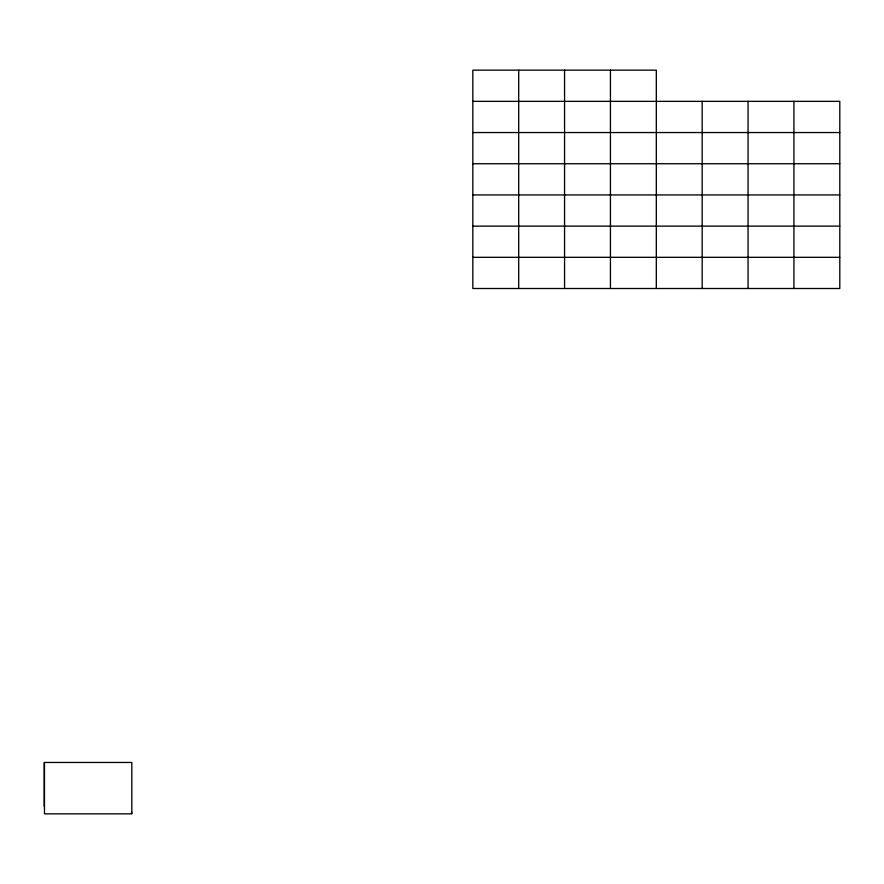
<?xml version="1.0" encoding="UTF-8"?>
<svg xmlns="http://www.w3.org/2000/svg" width="884" height="884" viewBox="0 0 884 884"><rect width="100%" height="100%" fill="white"/><g stroke="black" fill="none" stroke-linecap="round" stroke-linejoin="round"><path stroke-width="1.33" d="M472.829 101.351L839.8 101.351L839.8 288.504L472.829 288.504L472.829 70.156L656.315 70.156L656.315 288.504M472.829 132.545L839.8 132.545M472.829 163.739L839.8 163.739M472.829 194.933L839.8 194.933M472.829 226.127L839.8 226.127M472.829 257.321L839.8 257.321M793.931 101.351L793.931 288.504M748.052 101.351L748.052 288.504M702.183 101.351L702.183 288.504M610.446 70.156L610.446 288.504M564.567 70.156L564.567 288.504M518.698 70.156L518.698 288.504M131.628 812.009L131.628 813.656M44.476 762.461L44.476 813.844L131.815 813.844L131.815 762.461L44.2 762.461L44.2 806.595"/></g></svg>
